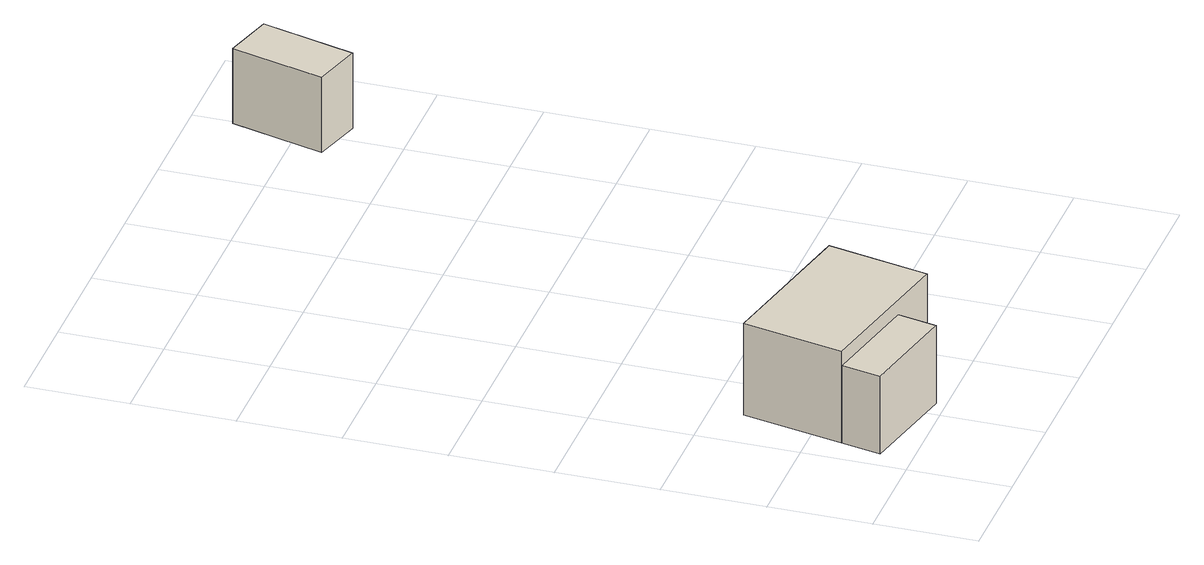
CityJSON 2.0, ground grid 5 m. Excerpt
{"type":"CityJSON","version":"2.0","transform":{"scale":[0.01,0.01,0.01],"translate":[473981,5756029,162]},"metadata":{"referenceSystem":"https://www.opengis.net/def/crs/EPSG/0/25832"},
"CityObjects":{
"building1":{"type":"Building","attributes":{"Gemeindeschluessel":"05711000","function":"31001_1310"},"address":[{"country":"Germany"}],"children":["building1-1","building1-2"]},
"building1-1":{"type":"BuildingPart","attributes":{"BezugspunktDach":"2000","measuredHeight":5.51},"parents":["building1"],"geometry":[{"type":"Solid","lod":"1","boundaries":[[[[0,1,2,3]],[[4,5,6,7]],[[4,7,3,2]],[[5,4,2,1]],[[6,5,1,0]],[[7,6,0,3]]]]}]},
"building1-2":{"type":"BuildingPart","attributes":{"BezugspunktDach":"2000","measuredHeight":4.06},"parents":["building1"],"geometry":[{"type":"Solid","lod":"1","boundaries":[[[[8,9,10,11]],[[12,13,5,14]],[[12,14,11,10]],[[13,12,10,9]],[[5,13,9,8]],[[14,5,8,11]]]]}]},
"building2":{"type":"Building","attributes":{"Gemeindeschluessel":"05711000","BezugspunktDach":"2000","function":"51009_1610","measuredHeight":4.27},"address":[{"country":"Germany"}],"geometry":[{"type":"Solid","lod":"1","boundaries":[[[[15,16,17,18]],[[19,20,21,22]],[[19,22,18,17]],[[20,19,17,16]],[[21,20,16,15]],[[22,21,15,18]]]]}]}
},
"vertices":[
[242,843,508],[138,347,508],[904,186,508],[1008,682,508],[904,186,29],[138,347,29],[242,843,29],[1008,682,29],
[138,347,436],[98,154,436],[599,48,436],[640,242,436],[599,48,29],[98,154,29],[640,242,29],
[1785,3738,550],[1660,3279,550],[1906,3212,550],[2031,3671,550],[1906,3212,157],[1660,3279,157],[1785,3738,157],[2031,3671,157]
]}
